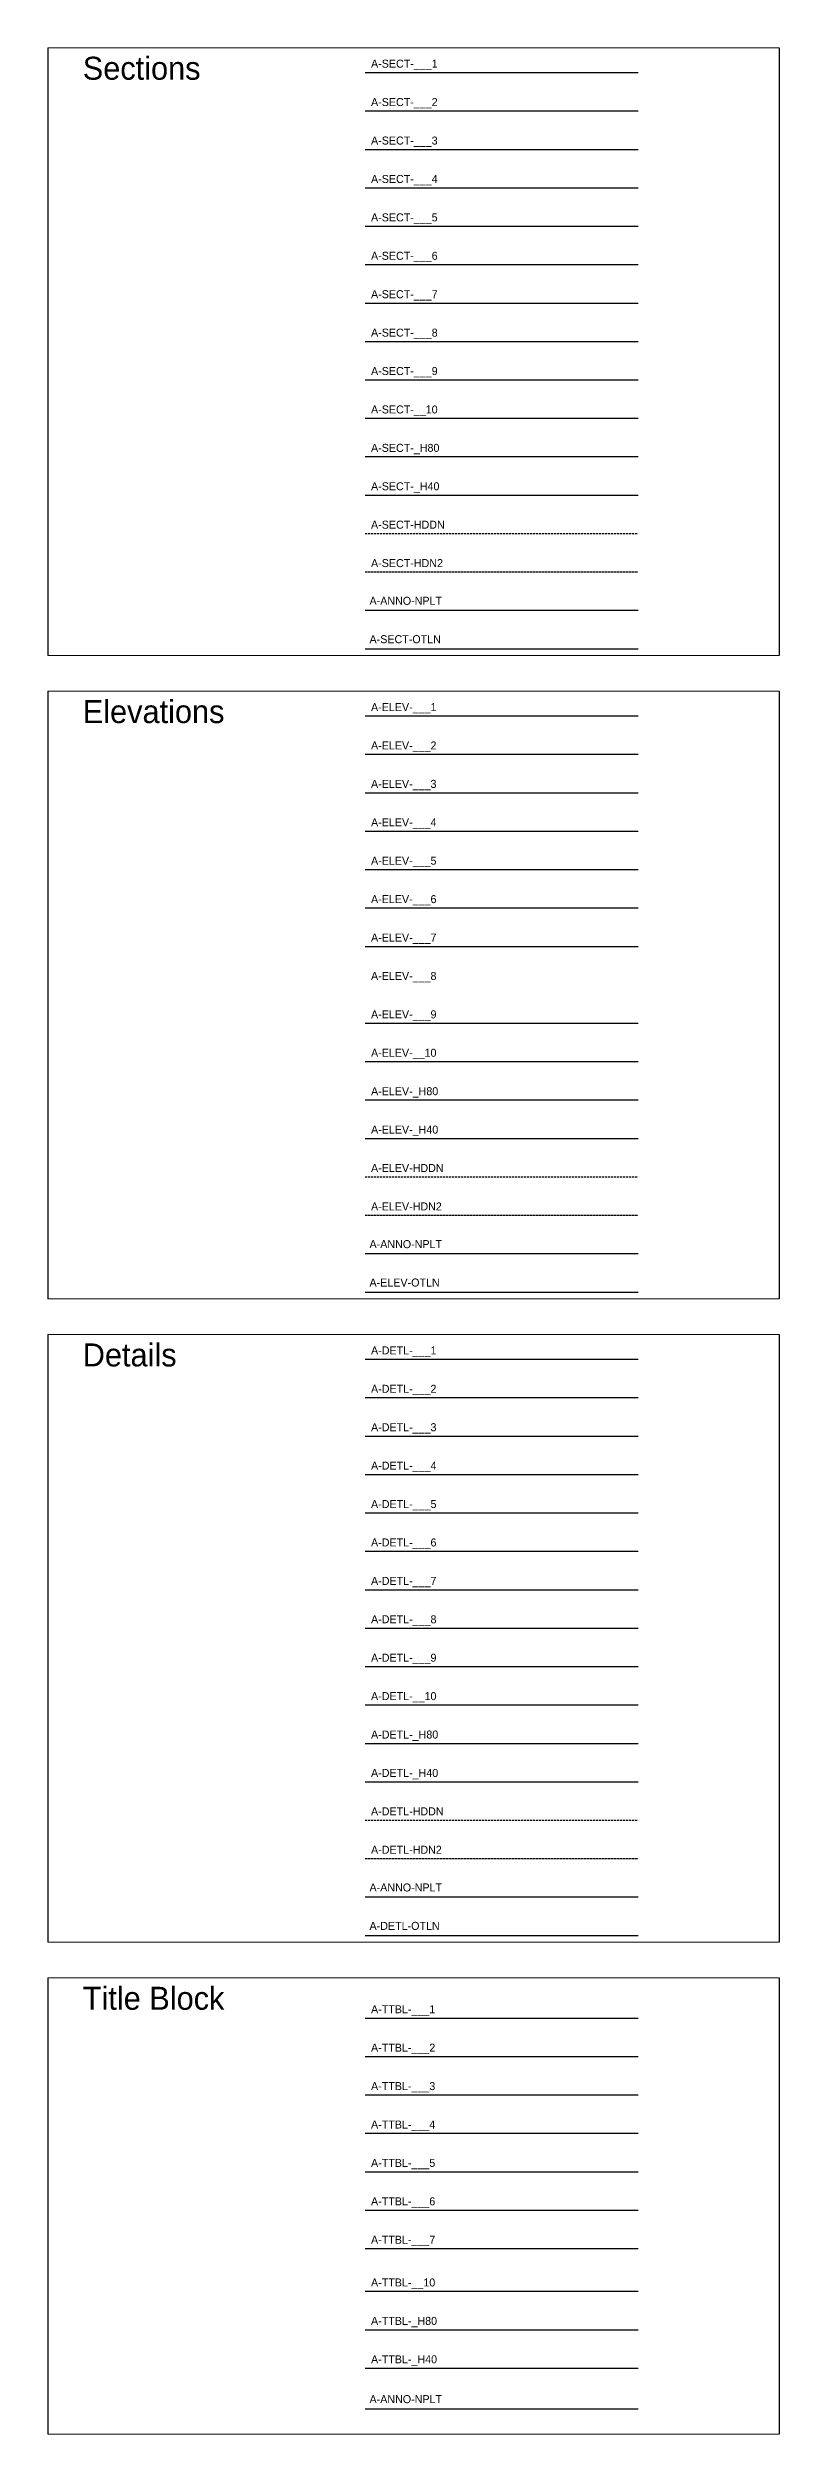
# Model space of a CAD drawing. Header units: millimetres. Extents: x -4815 to 20749, y -4662 to 5111.
# Drawn here: x -1324 to -410, y -18 to 2964 of the extents above; entities that cross this region are included whole.
import ezdxf

# ---------------------------------------------------------------- set-up
doc = ezdxf.new("R2010")
doc.units = ezdxf.units.MM
doc.header["$LTSCALE"] = 10
doc.header["$MEASUREMENT"] = 0
doc.linetypes.add('HIDDEN', pattern=[0.375, 0.25, -0.125])
doc.linetypes.add('HIDDEN2', pattern=[0.1875, 0.125, -0.0625])
for name, color, linetype, plot in [('A-ANNO-NPLT', 30, 'Continuous', False), ('A-DETL-OTLN', 30, 'Continuous', False), ('A-ELEV-OTLN', 30, 'Continuous', False), ('A-SECT-OTLN', 30, 'Continuous', False)]:
    doc.layers.add(name, color=color, linetype=linetype, plot=plot)
for name, color, linetype in [('A-DETL-__10', 10, 'Continuous'), ('A-DETL-___1', 1, 'Continuous'), ('A-DETL-___2', 2, 'Continuous'), ('A-DETL-___3', 3, 'Continuous'), ('A-DETL-___4', 4, 'Continuous'), ('A-DETL-___5', 5, 'Continuous'), ('A-DETL-___6', 6, 'Continuous'), ('A-DETL-___7', 7, 'Continuous'), ('A-DETL-___8', 8, 'Continuous'), ('A-DETL-___9', 9, 'Continuous'), ('A-DETL-_H40', 252, 'Continuous'), ('A-DETL-_H80', 251, 'Continuous'), ('A-DETL-HDDN', 8, 'HIDDEN'), ('A-DETL-HDN2', 8, 'HIDDEN2'), ('A-ELEV-__10', 10, 'Continuous'), ('A-ELEV-___1', 1, 'Continuous'), ('A-ELEV-___2', 2, 'Continuous'), ('A-ELEV-___3', 3, 'Continuous'), ('A-ELEV-___4', 4, 'Continuous'), ('A-ELEV-___5', 5, 'Continuous'), ('A-ELEV-___6', 6, 'Continuous'), ('A-ELEV-___7', 7, 'Continuous'), ('A-ELEV-___9', 9, 'Continuous'), ('A-ELEV-_H40', 252, 'Continuous'), ('A-ELEV-_H80', 251, 'Continuous'), ('A-ELEV-HDDN', 8, 'HIDDEN'), ('A-ELEV-HDN2', 8, 'HIDDEN2'), ('A-SECT-__10', 10, 'Continuous'), ('A-SECT-___1', 1, 'Continuous'), ('A-SECT-___2', 2, 'Continuous'), ('A-SECT-___3', 3, 'Continuous'), ('A-SECT-___4', 4, 'Continuous'), ('A-SECT-___5', 5, 'Continuous'), ('A-SECT-___6', 6, 'Continuous'), ('A-SECT-___7', 7, 'Continuous'), ('A-SECT-___8', 8, 'Continuous'), ('A-SECT-___9', 9, 'Continuous'), ('A-SECT-_H40', 252, 'Continuous'), ('A-SECT-_H80', 251, 'Continuous'), ('A-SECT-HDDN', 8, 'HIDDEN'), ('A-SECT-HDN2', 8, 'HIDDEN2'), ('A-TTBL-__10', 10, 'Continuous'), ('A-TTBL-___1', 1, 'Continuous'), ('A-TTBL-___2', 2, 'Continuous'), ('A-TTBL-___3', 3, 'Continuous'), ('A-TTBL-___4', 4, 'Continuous'), ('A-TTBL-___5', 5, 'Continuous'), ('A-TTBL-___6', 6, 'Continuous'), ('A-TTBL-___7', 7, 'Continuous'), ('A-TTBL-_H40', 252, 'Continuous'), ('A-TTBL-_H80', 251, 'Continuous')]:
    doc.layers.add(name, color=color, linetype=linetype)

msp = doc.modelspace()

# ---------------------------------------------------------------- linework, layer by layer
for p, q in [((-1324.2, 2964.3), (-1324.2, 2204.9)), ((-1324.2, 2964.3), (-1324.2, 2204.9)), ((-409.7, 2964.3), (-409.7, 2204.9)), ((-409.7, 2964.3), (-409.7, 2204.9)), ((-1324.2, 2160.4), (-1324.2, 1401)), ((-1324.2, 2160.4), (-1324.2, 1401)), ((-409.7, 2160.4), (-409.7, 1401)), ((-409.7, 2160.4), (-409.7, 1401)), ((-1324.2, 1356.5), (-1324.2, 597.1)), ((-1324.2, 1356.5), (-1324.2, 597.1)), ((-409.7, 1356.5), (-409.7, 597.1)), ((-409.7, 1356.5), (-409.7, 597.1)), ((-1324.2, 552.6), (-1324.2, -17.9)), ((-1324.2, 552.6), (-1324.2, -17.9)), ((-409.7, 552.6), (-409.7, -17.9)), ((-409.7, 552.6), (-409.7, -17.9))]:
    msp.add_line(p, q)
at = {"lineweight": 0}
for points in [[(-1324.2, 2964.3), (-409.7, 2964.3)], [(-1324.2, 2964.3), (-409.7, 2964.3)], [(-1324.2, 2204.9), (-409.7, 2204.9)], [(-1324.2, 2204.9), (-409.7, 2204.9)], [(-1324.2, 2160.4), (-409.7, 2160.4)], [(-1324.2, 2160.4), (-409.7, 2160.4)], [(-1324.2, 1401), (-409.7, 1401)], [(-1324.2, 1401), (-409.7, 1401)], [(-1324.2, 1356.5), (-409.7, 1356.5)], [(-1324.2, 1356.5), (-409.7, 1356.5)], [(-1324.2, 597.1), (-409.7, 597.1)], [(-1324.2, 597.1), (-409.7, 597.1)], [(-1324.2, 552.6), (-409.7, 552.6)], [(-1324.2, 552.6), (-409.7, 552.6)], [(-1324.2, -17.9), (-409.7, -17.9)], [(-1324.2, -17.9), (-409.7, -17.9)]]:
    msp.add_lwpolyline(points, dxfattribs=at)
at = {"layer": 'A-ANNO-NPLT'}
for p, q in [((-927.5, 2261.3), (-586, 2261.3)), ((-927.5, 2261.3), (-586, 2261.3)), ((-927.5, 1457.4), (-586, 1457.4)), ((-927.5, 1457.4), (-586, 1457.4)), ((-927.5, 653.5), (-586, 653.5)), ((-927.5, 653.5), (-586, 653.5)), ((-927.5, 14.1), (-586, 14.1)), ((-927.5, 14.1), (-586, 14.1))]:
    msp.add_line(p, q, dxfattribs=at)
at = {"layer": 'A-DETL-__10'}
msp.add_line((-927.5, 893.5), (-586, 893.5), dxfattribs=at)
msp.add_line((-927.5, 893.5), (-586, 893.5), dxfattribs=at)
at = {"layer": 'A-DETL-__10', "transparency": 33554687}
msp.add_line((-927.5, 893.5, -12), (-586, 893.5, -12), dxfattribs=at)
msp.add_line((-927.5, 893.5, -12), (-586, 893.5, -12), dxfattribs=at)
at = {"layer": 'A-DETL-___1'}
msp.add_line((-927.5, 1325.5), (-586, 1325.5), dxfattribs=at)
msp.add_line((-927.5, 1325.5), (-586, 1325.5), dxfattribs=at)
at = {"layer": 'A-DETL-___2'}
msp.add_line((-927.5, 1277.5), (-586, 1277.5), dxfattribs=at)
msp.add_line((-927.5, 1277.5), (-586, 1277.5), dxfattribs=at)
at = {"layer": 'A-DETL-___3'}
msp.add_line((-927.5, 1229.5), (-586, 1229.5), dxfattribs=at)
msp.add_line((-927.5, 1229.5), (-586, 1229.5), dxfattribs=at)
at = {"layer": 'A-DETL-___4'}
msp.add_line((-927.5, 1181.5), (-586, 1181.5), dxfattribs=at)
msp.add_line((-927.5, 1181.5), (-586, 1181.5), dxfattribs=at)
at = {"layer": 'A-DETL-___5'}
msp.add_line((-927.5, 1133.5), (-586, 1133.5), dxfattribs=at)
msp.add_line((-927.5, 1133.5), (-586, 1133.5), dxfattribs=at)
at = {"layer": 'A-DETL-___6'}
msp.add_line((-927.5, 1085.5), (-586, 1085.5), dxfattribs=at)
msp.add_line((-927.5, 1085.5), (-586, 1085.5), dxfattribs=at)
at = {"layer": 'A-DETL-___7'}
msp.add_line((-927.5, 1037.5), (-586, 1037.5), dxfattribs=at)
msp.add_line((-927.5, 1037.5), (-586, 1037.5), dxfattribs=at)
at = {"layer": 'A-DETL-___8'}
msp.add_line((-927.5, 989.5), (-586, 989.5), dxfattribs=at)
msp.add_line((-927.5, 989.5), (-586, 989.5), dxfattribs=at)
at = {"layer": 'A-DETL-___9'}
msp.add_line((-927.5, 941.5), (-586, 941.5), dxfattribs=at)
msp.add_line((-927.5, 941.5), (-586, 941.5), dxfattribs=at)
at = {"layer": 'A-DETL-_H40'}
msp.add_line((-927.5, 797.5), (-586, 797.5), dxfattribs=at)
msp.add_line((-927.5, 797.5), (-586, 797.5), dxfattribs=at)
at = {"layer": 'A-DETL-_H80'}
msp.add_line((-927.5, 845.5), (-586, 845.5), dxfattribs=at)
msp.add_line((-927.5, 845.5), (-586, 845.5), dxfattribs=at)
at = {"layer": 'A-DETL-HDDN'}
msp.add_line((-927.5, 749.5), (-586, 749.5), dxfattribs=at)
msp.add_line((-927.5, 749.5), (-586, 749.5), dxfattribs=at)
at = {"layer": 'A-DETL-HDN2'}
msp.add_line((-927.5, 701.5), (-586, 701.5), dxfattribs=at)
msp.add_line((-927.5, 701.5), (-586, 701.5), dxfattribs=at)
at = {"layer": 'A-DETL-OTLN'}
msp.add_line((-927.5, 605.5), (-586, 605.5), dxfattribs=at)
msp.add_line((-927.5, 605.5), (-586, 605.5), dxfattribs=at)
at = {"layer": 'A-ELEV-__10'}
msp.add_line((-927.5, 1697.4), (-586, 1697.4), dxfattribs=at)
msp.add_line((-927.5, 1697.4), (-586, 1697.4), dxfattribs=at)
at = {"layer": 'A-ELEV-___1'}
msp.add_line((-927.5, 2129.4), (-586, 2129.4), dxfattribs=at)
msp.add_line((-927.5, 2129.4), (-586, 2129.4), dxfattribs=at)
at = {"layer": 'A-ELEV-___2'}
msp.add_line((-927.5, 2081.4), (-586, 2081.4), dxfattribs=at)
msp.add_line((-927.5, 2081.4), (-586, 2081.4), dxfattribs=at)
at = {"layer": 'A-ELEV-___3'}
msp.add_line((-927.5, 2033.4), (-586, 2033.4), dxfattribs=at)
msp.add_line((-927.5, 2033.4), (-586, 2033.4), dxfattribs=at)
at = {"layer": 'A-ELEV-___4'}
msp.add_line((-927.5, 1985.4), (-586, 1985.4), dxfattribs=at)
msp.add_line((-927.5, 1985.4), (-586, 1985.4), dxfattribs=at)
at = {"layer": 'A-ELEV-___5'}
msp.add_line((-927.5, 1937.4), (-586, 1937.4), dxfattribs=at)
msp.add_line((-927.5, 1937.4), (-586, 1937.4), dxfattribs=at)
at = {"layer": 'A-ELEV-___6'}
msp.add_line((-927.5, 1889.4), (-586, 1889.4), dxfattribs=at)
msp.add_line((-927.5, 1889.4), (-586, 1889.4), dxfattribs=at)
at = {"layer": 'A-ELEV-___7'}
msp.add_line((-927.5, 1841.4), (-586, 1841.4), dxfattribs=at)
msp.add_line((-927.5, 1841.4), (-586, 1841.4), dxfattribs=at)
at = {"layer": 'A-ELEV-___9'}
msp.add_line((-927.5, 1745.4), (-586, 1745.4), dxfattribs=at)
msp.add_line((-927.5, 1745.4), (-586, 1745.4), dxfattribs=at)
at = {"layer": 'A-ELEV-_H40'}
msp.add_line((-927.5, 1601.4), (-586, 1601.4), dxfattribs=at)
msp.add_line((-927.5, 1601.4), (-586, 1601.4), dxfattribs=at)
at = {"layer": 'A-ELEV-_H80'}
msp.add_line((-927.5, 1649.4), (-586, 1649.4), dxfattribs=at)
msp.add_line((-927.5, 1649.4), (-586, 1649.4), dxfattribs=at)
at = {"layer": 'A-ELEV-HDDN'}
msp.add_line((-927.5, 1553.4), (-586, 1553.4), dxfattribs=at)
msp.add_line((-927.5, 1553.4), (-586, 1553.4), dxfattribs=at)
at = {"layer": 'A-ELEV-HDN2'}
msp.add_line((-927.5, 1505.4), (-586, 1505.4), dxfattribs=at)
msp.add_line((-927.5, 1505.4), (-586, 1505.4), dxfattribs=at)
at = {"layer": 'A-ELEV-OTLN'}
msp.add_line((-927.5, 1409.4), (-586, 1409.4), dxfattribs=at)
msp.add_line((-927.5, 1409.4), (-586, 1409.4), dxfattribs=at)
at = {"layer": 'A-SECT-__10'}
msp.add_line((-927.5, 2501.3), (-586, 2501.3), dxfattribs=at)
msp.add_line((-927.5, 2501.3), (-586, 2501.3), dxfattribs=at)
at = {"layer": 'A-SECT-___1'}
msp.add_line((-927.5, 2933.4), (-586, 2933.4), dxfattribs=at)
msp.add_line((-927.5, 2933.4), (-586, 2933.4), dxfattribs=at)
at = {"layer": 'A-SECT-___2'}
msp.add_line((-927.5, 2885.3), (-586, 2885.3), dxfattribs=at)
msp.add_line((-927.5, 2885.3), (-586, 2885.3), dxfattribs=at)
at = {"layer": 'A-SECT-___3'}
msp.add_line((-927.5, 2837.3), (-586, 2837.3), dxfattribs=at)
msp.add_line((-927.5, 2837.3), (-586, 2837.3), dxfattribs=at)
at = {"layer": 'A-SECT-___4'}
msp.add_line((-927.5, 2789.3), (-586, 2789.3), dxfattribs=at)
msp.add_line((-927.5, 2789.3), (-586, 2789.3), dxfattribs=at)
at = {"layer": 'A-SECT-___5'}
msp.add_line((-927.5, 2741.3), (-586, 2741.3), dxfattribs=at)
msp.add_line((-927.5, 2741.3), (-586, 2741.3), dxfattribs=at)
at = {"layer": 'A-SECT-___6'}
msp.add_line((-927.5, 2693.3), (-586, 2693.3), dxfattribs=at)
msp.add_line((-927.5, 2693.3), (-586, 2693.3), dxfattribs=at)
at = {"layer": 'A-SECT-___7'}
msp.add_line((-927.5, 2645.3), (-586, 2645.3), dxfattribs=at)
msp.add_line((-927.5, 2645.3), (-586, 2645.3), dxfattribs=at)
at = {"layer": 'A-SECT-___8'}
msp.add_line((-927.5, 2597.3), (-586, 2597.3), dxfattribs=at)
msp.add_line((-927.5, 2597.3), (-586, 2597.3), dxfattribs=at)
at = {"layer": 'A-SECT-___9'}
msp.add_line((-927.5, 2549.3), (-586, 2549.3), dxfattribs=at)
msp.add_line((-927.5, 2549.3), (-586, 2549.3), dxfattribs=at)
at = {"layer": 'A-SECT-_H40'}
msp.add_line((-927.5, 2405.3), (-586, 2405.3), dxfattribs=at)
msp.add_line((-927.5, 2405.3), (-586, 2405.3), dxfattribs=at)
at = {"layer": 'A-SECT-_H80'}
msp.add_line((-927.5, 2453.3), (-586, 2453.3), dxfattribs=at)
msp.add_line((-927.5, 2453.3), (-586, 2453.3), dxfattribs=at)
at = {"layer": 'A-SECT-HDDN'}
msp.add_line((-927.5, 2357.3), (-586, 2357.3), dxfattribs=at)
msp.add_line((-927.5, 2357.3), (-586, 2357.3), dxfattribs=at)
at = {"layer": 'A-SECT-HDN2'}
msp.add_line((-927.5, 2309.3), (-586, 2309.3), dxfattribs=at)
msp.add_line((-927.5, 2309.3), (-586, 2309.3), dxfattribs=at)
at = {"layer": 'A-SECT-OTLN'}
msp.add_line((-927.5, 2213.3), (-586, 2213.3), dxfattribs=at)
msp.add_line((-927.5, 2213.3), (-586, 2213.3), dxfattribs=at)
at = {"layer": 'A-TTBL-__10'}
msp.add_line((-927.5, 160.8), (-586, 160.8), dxfattribs=at)
msp.add_line((-927.5, 160.8), (-586, 160.8), dxfattribs=at)
at = {"layer": 'A-TTBL-___1'}
msp.add_line((-927.5, 502.2), (-586, 502.2), dxfattribs=at)
msp.add_line((-927.5, 502.2), (-586, 502.2), dxfattribs=at)
at = {"layer": 'A-TTBL-___2'}
msp.add_line((-927.5, 454.2), (-586, 454.2), dxfattribs=at)
msp.add_line((-927.5, 454.2), (-586, 454.2), dxfattribs=at)
at = {"layer": 'A-TTBL-___3'}
msp.add_line((-927.5, 406.2), (-586, 406.2), dxfattribs=at)
msp.add_line((-927.5, 406.2), (-586, 406.2), dxfattribs=at)
at = {"layer": 'A-TTBL-___4'}
msp.add_line((-927.5, 358.2), (-586, 358.2), dxfattribs=at)
msp.add_line((-927.5, 358.2), (-586, 358.2), dxfattribs=at)
at = {"layer": 'A-TTBL-___5'}
msp.add_line((-927.5, 310.2), (-586, 310.2), dxfattribs=at)
msp.add_line((-927.5, 310.2), (-586, 310.2), dxfattribs=at)
at = {"layer": 'A-TTBL-___6'}
msp.add_line((-927.5, 262.2), (-586, 262.2), dxfattribs=at)
msp.add_line((-927.5, 262.2), (-586, 262.2), dxfattribs=at)
at = {"layer": 'A-TTBL-___7'}
msp.add_line((-927.5, 214.2), (-586, 214.2), dxfattribs=at)
msp.add_line((-927.5, 214.2), (-586, 214.2), dxfattribs=at)
at = {"layer": 'A-TTBL-_H40'}
msp.add_line((-927.5, 64.8), (-586, 64.8), dxfattribs=at)
msp.add_line((-927.5, 64.8), (-586, 64.8), dxfattribs=at)
at = {"layer": 'A-TTBL-_H80'}
msp.add_line((-927.5, 112.8), (-586, 112.8), dxfattribs=at)
msp.add_line((-927.5, 112.8), (-586, 112.8), dxfattribs=at)

# ---------------------------------------------------------------- texts
at = {"lineweight": 0}
for s, height, p in [('Sections', 28.71, (-1280.4, 2924.3)), ('Sections', 28.71, (-1280.4, 2924.3)), ('A-SECT-___1', 10, (-920, 2939.4)), ('A-SECT-___1', 10, (-920, 2939.4)), ('A-SECT-___2', 10, (-920, 2891.4)), ('A-SECT-___2', 10, (-920, 2891.4)), ('A-SECT-___3', 10, (-920, 2843.3)), ('A-SECT-___3', 10, (-920, 2843.3)), ('A-SECT-___4', 10, (-920, 2795.3)), ('A-SECT-___4', 10, (-920, 2795.3)), ('A-SECT-___5', 10, (-920, 2747.3)), ('A-SECT-___5', 10, (-920, 2747.3)), ('A-SECT-___6', 10, (-920, 2699.3)), ('A-SECT-___6', 10, (-920, 2699.3)), ('A-SECT-___7', 10, (-920, 2651.3)), ('A-SECT-___7', 10, (-920, 2651.3)), ('A-SECT-___8', 10, (-920, 2603.3)), ('A-SECT-___8', 10, (-920, 2603.3)), ('A-SECT-___9', 10, (-920, 2555.3)), ('A-SECT-___9', 10, (-920, 2555.3)), ('A-SECT-__10', 10, (-920, 2507.3)), ('A-SECT-__10', 10, (-920, 2507.3)), ('A-SECT-_H80', 10, (-920, 2459.3)), ('A-SECT-_H80', 10, (-920, 2459.3)), ('A-SECT-_H40', 10, (-920, 2411.3)), ('A-SECT-_H40', 10, (-920, 2411.3)), ('A-SECT-HDDN', 10, (-920, 2363.3)), ('A-SECT-HDDN', 10, (-920, 2363.3)), ('A-SECT-HDN2', 10, (-920, 2315.3)), ('A-SECT-HDN2', 10, (-920, 2315.3)), ('A-ANNO-NPLT', 10, (-921.9, 2268.2)), ('A-ANNO-NPLT', 10, (-921.9, 2268.2)), ('A-SECT-OTLN', 10, (-921.9, 2220.2)), ('A-SECT-OTLN', 10, (-921.9, 2220.2)), ('Elevations', 28.71, (-1280.4, 2120.4)), ('Elevations', 28.71, (-1280.4, 2120.4)), ('A-ELEV-___1', 10, (-920, 2135.4)), ('A-ELEV-___1', 10, (-920, 2135.4)), ('A-ELEV-___2', 10, (-920, 2087.4)), ('A-ELEV-___2', 10, (-920, 2087.4)), ('A-ELEV-___3', 10, (-920, 2039.4)), ('A-ELEV-___3', 10, (-920, 2039.4)), ('A-ELEV-___4', 10, (-920, 1991.4)), ('A-ELEV-___4', 10, (-920, 1991.4)), ('A-ELEV-___5', 10, (-920, 1943.4)), ('A-ELEV-___5', 10, (-920, 1943.4)), ('A-ELEV-___6', 10, (-920, 1895.4)), ('A-ELEV-___6', 10, (-920, 1895.4)), ('A-ELEV-___7', 10, (-920, 1847.4)), ('A-ELEV-___7', 10, (-920, 1847.4)), ('A-ELEV-___8', 10, (-920, 1799.4)), ('A-ELEV-___8', 10, (-920, 1799.4)), ('A-ELEV-___9', 10, (-920, 1751.4)), ('A-ELEV-___9', 10, (-920, 1751.4)), ('A-ELEV-__10', 10, (-920, 1703.4)), ('A-ELEV-__10', 10, (-920, 1703.4)), ('A-ELEV-_H80', 10, (-920, 1655.4)), ('A-ELEV-_H80', 10, (-920, 1655.4)), ('A-ELEV-_H40', 10, (-920, 1607.4)), ('A-ELEV-_H40', 10, (-920, 1607.4)), ('A-ELEV-HDDN', 10, (-920, 1559.4)), ('A-ELEV-HDDN', 10, (-920, 1559.4)), ('A-ELEV-HDN2', 10, (-920, 1511.4)), ('A-ELEV-HDN2', 10, (-920, 1511.4)), ('A-ANNO-NPLT', 10, (-921.9, 1464.3)), ('A-ANNO-NPLT', 10, (-921.9, 1464.3)), ('A-ELEV-OTLN', 10, (-921.9, 1416.3)), ('A-ELEV-OTLN', 10, (-921.9, 1416.3)), ('Details', 28.71, (-1280.4, 1316.5)), ('Details', 28.71, (-1280.4, 1316.5)), ('A-DETL-___1', 10, (-920, 1331.5)), ('A-DETL-___1', 10, (-920, 1331.5)), ('A-DETL-___2', 10, (-920, 1283.5)), ('A-DETL-___2', 10, (-920, 1283.5)), ('A-DETL-___3', 10, (-920, 1235.5)), ('A-DETL-___3', 10, (-920, 1235.5)), ('A-DETL-___4', 10, (-920, 1187.5)), ('A-DETL-___4', 10, (-920, 1187.5)), ('A-DETL-___5', 10, (-920, 1139.5)), ('A-DETL-___5', 10, (-920, 1139.5)), ('A-DETL-___6', 10, (-920, 1091.5)), ('A-DETL-___6', 10, (-920, 1091.5)), ('A-DETL-___7', 10, (-920, 1043.5)), ('A-DETL-___7', 10, (-920, 1043.5)), ('A-DETL-___8', 10, (-920, 995.5)), ('A-DETL-___8', 10, (-920, 995.5)), ('A-DETL-___9', 10, (-920, 947.5)), ('A-DETL-___9', 10, (-920, 947.5)), ('A-DETL-__10', 10, (-920, 899.5)), ('A-DETL-__10', 10, (-920, 899.5)), ('A-DETL-_H80', 10, (-920, 851.5)), ('A-DETL-_H80', 10, (-920, 851.5)), ('A-DETL-_H40', 10, (-920, 803.5)), ('A-DETL-_H40', 10, (-920, 803.5)), ('A-DETL-HDDN', 10, (-920, 755.5)), ('A-DETL-HDDN', 10, (-920, 755.5)), ('A-DETL-HDN2', 10, (-920, 707.5)), ('A-DETL-HDN2', 10, (-920, 707.5)), ('A-ANNO-NPLT', 10, (-921.9, 660.4)), ('A-ANNO-NPLT', 10, (-921.9, 660.4)), ('A-DETL-OTLN', 10, (-921.9, 612.4)), ('A-DETL-OTLN', 10, (-921.9, 612.4)), ('Title Block', 28.709, (-1280.4, 512.6)), ('Title Block', 28.709, (-1280.4, 512.6)), ('A-TTBL-___1', 10, (-920, 508.2)), ('A-TTBL-___1', 10, (-920, 508.2)), ('A-TTBL-___2', 10, (-920, 460.2)), ('A-TTBL-___2', 10, (-920, 460.2)), ('A-TTBL-___3', 10, (-920, 412.2)), ('A-TTBL-___3', 10, (-920, 412.2)), ('A-TTBL-___4', 10, (-920, 364.2)), ('A-TTBL-___4', 10, (-920, 364.2)), ('A-TTBL-___5', 10, (-920, 316.2)), ('A-TTBL-___5', 10, (-920, 316.2)), ('A-TTBL-___6', 10, (-920, 268.2)), ('A-TTBL-___6', 10, (-920, 268.2)), ('A-TTBL-___7', 10, (-920, 220.2)), ('A-TTBL-___7', 10, (-920, 220.2)), ('A-TTBL-__10', 10, (-920, 166.8)), ('A-TTBL-__10', 10, (-920, 166.8)), ('A-TTBL-_H80', 10, (-920, 118.8)), ('A-TTBL-_H80', 10, (-920, 118.8)), ('A-TTBL-_H40', 10, (-920, 70.8)), ('A-TTBL-_H40', 10, (-920, 70.8)), ('A-ANNO-NPLT', 10, (-921.9, 21)), ('A-ANNO-NPLT', 10, (-921.9, 21))]:
    msp.add_text(s, height=height, dxfattribs=at).set_placement(p)

doc.saveas('drawing.dxf')
